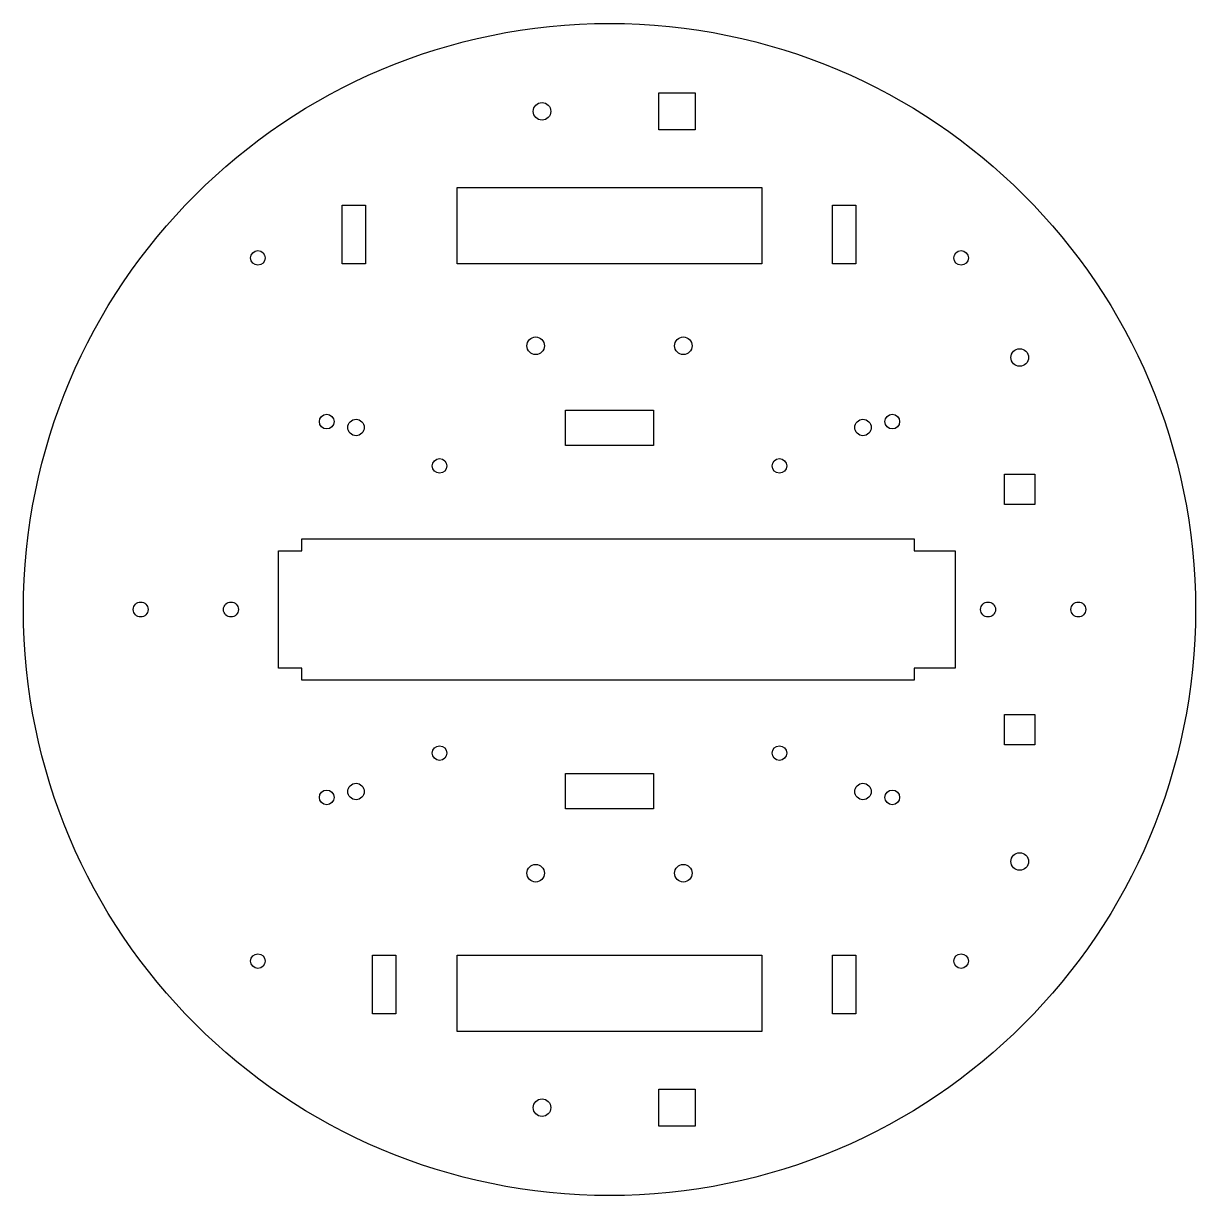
# Model space of a CAD drawing. Header units: millimetres. Extents: x -100 to 100, y -100 to 100.
import ezdxf

# ---------------------------------------------------------------- set-up
doc = ezdxf.new("R2010")
doc.units = ezdxf.units.MM

msp = doc.modelspace()

# ---------------------------------------------------------------- linework, layer by layer
for points in [[(14.61, 88.15), (14.61, 81.85), (8.41, 81.85), (8.41, 88.15)], [(-26, 59), (-26, 72), (26, 72), (26, 59)], [(-45.62, 59), (-45.62, 69), (-41.62, 69), (-41.62, 59)], [(38.03, 59), (38.03, 69), (42.03, 69), (42.03, 59)], [(7.5, 34), (7.5, 28), (-7.5, 28), (-7.5, 34)], [(72.6, 23.1), (72.6, 17.9), (67.4, 17.9), (67.4, 23.1)], [(-56.5, -10), (-56.5, 10), (-52.5, 10), (-52.5, 12.06), (52, 12.06), (52, 10), (59, 10), (59, -10), (52, -10), (52, -12.06), (-52.5, -12.06), (-52.5, -10)], [(72.6, -17.9), (72.6, -23.1), (67.4, -23.1), (67.4, -17.9)], [(7.5, -28), (7.5, -34), (-7.5, -34), (-7.5, -28)], [(-40.46, -69), (-40.46, -59), (-36.46, -59), (-36.46, -69)], [(-26, -59), (26, -59), (26, -72), (-26, -72)], [(38.03, -69), (38.03, -59), (42.03, -59), (42.03, -69)], [(8.41, -88.15), (8.41, -81.85), (14.61, -81.85), (14.61, -88.15)]]:
    msp.add_lwpolyline(points, close=True)
for centre, radius in [((0, 0), 100), ((-11.51, 85), 1.5), ((-60, 60), 1.25), ((60, 60), 1.25), ((-12.6, 45), 1.5), ((12.6, 45), 1.5), ((70, 43), 1.5), ((-48.25, 32.06), 1.25), ((-43.25, 31.06), 1.4), ((43.25, 31.06), 1.4), ((48.25, 32.06), 1.25), ((-29, 24.5), 1.25), ((29, 24.5), 1.25), ((-80, 0), 1.27), ((-64.6, 0), 1.27), ((64.6, 0), 1.27), ((80, 0), 1.27), ((-29, -24.5), 1.25), ((29, -24.5), 1.25), ((-43.25, -31.06), 1.4), ((43.25, -31.06), 1.4), ((-48.25, -32.06), 1.25), ((48.25, -32.06), 1.25), ((70, -43), 1.5), ((-12.6, -45), 1.5), ((12.6, -45), 1.5), ((-60, -60), 1.25), ((60, -60), 1.25), ((-11.51, -85), 1.5)]:
    msp.add_circle(centre, radius)

doc.saveas('drawing.dxf')
